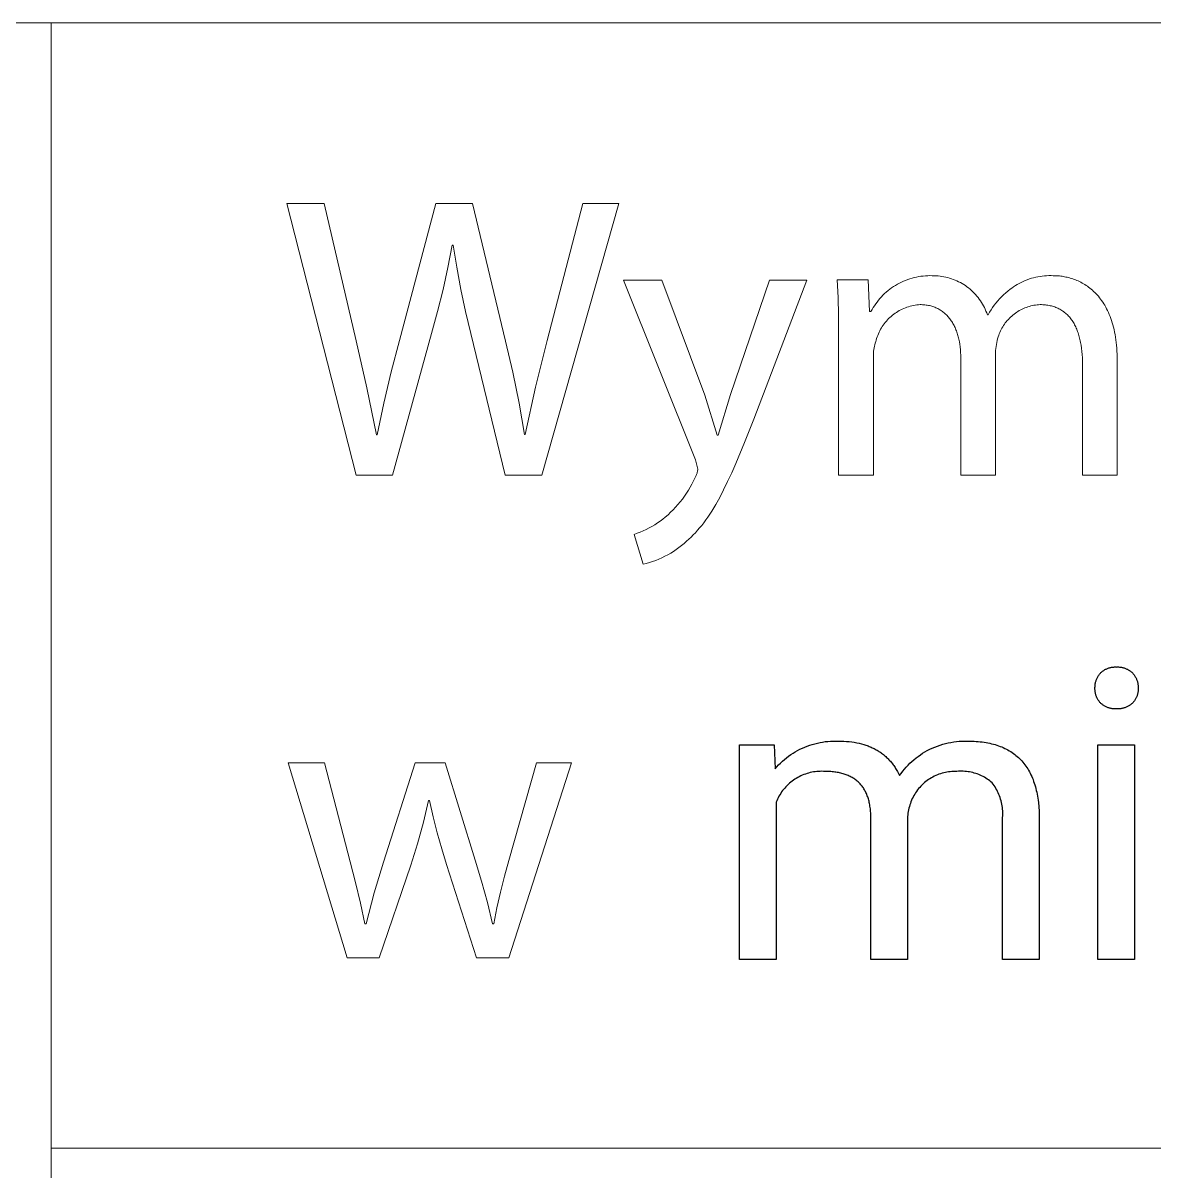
# Model space of a CAD drawing. Header units: millimetres. Extents: x 1434 to 4837, y 1889 to 4267.
# Drawn here: x 4534.5 to 4630.1, y 2172.9 to 2269.9 of the extents above; entities that cross this region are included whole.
import ezdxf

# ---------------------------------------------------------------- set-up
doc = ezdxf.new("R2010")
doc.units = ezdxf.units.MM
doc.header["$MEASUREMENT"] = 0
doc.layers.add('Domyślny', color=7, linetype='Continuous', true_color=0x000000)

msp = doc.modelspace()

# ---------------------------------------------------------------- linework, layer by layer
at = {"layer": 'Domyślny', "color": 18, "lineweight": 15, "true_color": 0x000000}
for p, q in [((4834.107, 2269.897), (3551.346, 2269.897)), ((4536.929, 1984.582), (4536.929, 2269.9)), ((4562.69, 2231.687), (4556.855, 2254.644)), ((4556.855, 2254.644), (4559.993, 2254.644)), ((4559.993, 2254.644), (4562.713, 2243.03)), ((4566.362, 2243.064), (4569.433, 2254.644)), ((4569.433, 2254.644), (4572.526, 2254.644)), ((4572.526, 2254.644), (4575.325, 2242.996)), ((4584.889, 2254.644), (4578.385, 2231.687)), ((4578.827, 2243.064), (4581.852, 2254.644)), ((4581.852, 2254.644), (4584.889, 2254.644)), ((4570.826, 2251.132), (4570.461, 2249.245)), ((4570.906, 2251.132), (4570.826, 2251.132)), ((4571.196, 2249.247), (4570.906, 2251.132)), ((4570.461, 2249.245), (4570.044, 2247.368)), ((4571.54, 2247.371), (4571.196, 2249.247)), ((4609.307, 2248.214), (4609.489, 2248.276)), ((4609.489, 2248.276), (4609.672, 2248.331)), ((4609.672, 2248.331), (4609.858, 2248.38)), ((4609.858, 2248.38), (4610.045, 2248.423)), ((4610.045, 2248.423), (4610.233, 2248.46)), ((4610.233, 2248.46), (4610.423, 2248.49)), ((4610.423, 2248.49), (4610.613, 2248.513)), ((4610.613, 2248.513), (4610.804, 2248.53)), ((4610.804, 2248.53), (4610.995, 2248.541)), ((4610.995, 2248.541), (4611.187, 2248.545)), ((4611.187, 2248.545), (4611.379, 2248.542)), ((4611.379, 2248.542), (4611.544, 2248.542)), ((4611.544, 2248.542), (4611.708, 2248.535)), ((4611.708, 2248.535), (4611.873, 2248.524)), ((4611.873, 2248.524), (4612.037, 2248.506)), ((4612.037, 2248.506), (4612.2, 2248.483)), ((4612.2, 2248.483), (4612.363, 2248.455)), ((4612.363, 2248.455), (4612.524, 2248.421)), ((4612.524, 2248.421), (4612.684, 2248.381)), ((4612.684, 2248.381), (4612.843, 2248.336)), ((4612.843, 2248.336), (4613, 2248.286)), ((4613, 2248.286), (4613.155, 2248.23)), ((4619.584, 2248.261), (4619.762, 2248.317)), ((4619.762, 2248.317), (4619.941, 2248.367)), ((4619.941, 2248.367), (4620.122, 2248.411)), ((4620.122, 2248.411), (4620.304, 2248.449)), ((4620.304, 2248.449), (4620.487, 2248.481)), ((4620.487, 2248.481), (4620.671, 2248.507)), ((4620.671, 2248.507), (4620.856, 2248.527)), ((4620.856, 2248.527), (4621.042, 2248.54)), ((4621.042, 2248.54), (4621.228, 2248.547)), ((4621.228, 2248.547), (4621.414, 2248.548)), ((4621.414, 2248.548), (4621.6, 2248.542)), ((4621.6, 2248.542), (4621.703, 2248.541)), ((4621.703, 2248.541), (4621.807, 2248.538)), ((4621.807, 2248.538), (4621.912, 2248.533)), ((4621.912, 2248.533), (4622.019, 2248.525)), ((4622.019, 2248.525), (4622.127, 2248.515)), ((4622.127, 2248.515), (4622.236, 2248.503)), ((4622.236, 2248.503), (4622.346, 2248.488)), ((4622.346, 2248.488), (4622.457, 2248.47)), ((4622.457, 2248.47), (4622.568, 2248.45)), ((4622.568, 2248.45), (4622.681, 2248.428)), ((4622.681, 2248.428), (4622.793, 2248.402)), ((4622.793, 2248.402), (4622.907, 2248.374)), ((4622.907, 2248.374), (4623.02, 2248.343)), ((4623.02, 2248.343), (4623.134, 2248.309)), ((4623.134, 2248.309), (4623.248, 2248.272)), ((4623.248, 2248.272), (4623.362, 2248.232)), ((4570.044, 2247.368), (4569.576, 2245.504)), ((4571.938, 2245.506), (4571.54, 2247.371)), ((4591.374, 2232.978), (4585.278, 2248.174)), ((4585.278, 2248.174), (4588.541, 2248.174)), ((4588.541, 2248.174), (4592.156, 2238.429)), ((4594.343, 2238.497), (4597.618, 2248.174)), ((4600.779, 2248.174), (4596.292, 2236.423)), ((4597.618, 2248.174), (4600.779, 2248.174)), ((4603.416, 2246.693), (4603.333, 2248.18)), ((4603.333, 2248.18), (4605.962, 2248.18)), ((4605.962, 2248.18), (4606.087, 2245.506)), ((4607.645, 2247.277), (4607.795, 2247.395)), ((4607.795, 2247.395), (4607.95, 2247.509)), ((4607.95, 2247.509), (4608.109, 2247.617)), ((4608.109, 2247.617), (4608.271, 2247.719)), ((4608.271, 2247.719), (4608.436, 2247.816)), ((4608.436, 2247.816), (4608.605, 2247.908)), ((4608.605, 2247.908), (4608.776, 2247.993)), ((4608.776, 2247.993), (4608.951, 2248.073)), ((4608.951, 2248.073), (4609.128, 2248.147)), ((4609.128, 2248.147), (4609.307, 2248.214)), ((4613.155, 2248.23), (4613.308, 2248.169)), ((4613.308, 2248.169), (4613.459, 2248.103)), ((4613.459, 2248.103), (4613.608, 2248.032)), ((4613.608, 2248.032), (4613.754, 2247.956)), ((4613.754, 2247.956), (4613.898, 2247.875)), ((4613.898, 2247.875), (4614.038, 2247.789)), ((4614.038, 2247.789), (4614.176, 2247.698)), ((4614.176, 2247.698), (4614.311, 2247.603)), ((4614.311, 2247.603), (4614.442, 2247.503)), ((4614.442, 2247.503), (4614.57, 2247.399)), ((4614.57, 2247.399), (4614.694, 2247.291)), ((4617.765, 2247.239), (4617.951, 2247.387)), ((4617.951, 2247.387), (4618.1, 2247.498)), ((4618.1, 2247.498), (4618.253, 2247.605)), ((4618.253, 2247.605), (4618.409, 2247.706)), ((4618.409, 2247.706), (4618.568, 2247.802)), ((4618.568, 2247.802), (4618.731, 2247.892)), ((4618.731, 2247.892), (4618.896, 2247.977)), ((4618.896, 2247.977), (4619.065, 2248.057)), ((4619.065, 2248.057), (4619.236, 2248.131)), ((4619.236, 2248.131), (4619.409, 2248.199)), ((4619.409, 2248.199), (4619.584, 2248.261)), ((4623.362, 2248.232), (4623.476, 2248.188)), ((4623.476, 2248.188), (4623.59, 2248.142)), ((4623.59, 2248.142), (4623.704, 2248.092)), ((4623.704, 2248.092), (4623.818, 2248.039)), ((4623.818, 2248.039), (4623.931, 2247.982)), ((4623.931, 2247.982), (4624.043, 2247.922)), ((4624.043, 2247.922), (4624.155, 2247.859)), ((4624.155, 2247.859), (4624.266, 2247.792)), ((4624.266, 2247.792), (4624.377, 2247.721)), ((4624.377, 2247.721), (4624.486, 2247.647)), ((4624.486, 2247.647), (4624.595, 2247.568)), ((4624.595, 2247.568), (4624.702, 2247.486)), ((4624.702, 2247.486), (4624.808, 2247.4)), ((4624.808, 2247.4), (4624.913, 2247.31)), ((4624.913, 2247.31), (4625.016, 2247.216)), ((4603.461, 2245.204), (4603.416, 2246.693)), ((4606.713, 2246.314), (4606.832, 2246.465)), ((4606.832, 2246.465), (4606.956, 2246.612)), ((4606.956, 2246.612), (4607.084, 2246.754)), ((4607.084, 2246.754), (4607.218, 2246.892)), ((4607.218, 2246.892), (4607.356, 2247.025)), ((4607.356, 2247.025), (4607.498, 2247.153)), ((4607.498, 2247.153), (4607.645, 2247.277)), ((4614.694, 2247.291), (4614.814, 2247.178)), ((4614.814, 2247.178), (4614.931, 2247.061)), ((4614.931, 2247.061), (4615.043, 2246.941)), ((4615.043, 2246.941), (4615.152, 2246.816)), ((4615.152, 2246.816), (4615.256, 2246.688)), ((4615.256, 2246.688), (4615.355, 2246.557)), ((4615.355, 2246.557), (4615.45, 2246.422)), ((4615.45, 2246.422), (4615.541, 2246.284)), ((4616.766, 2246.228), (4616.918, 2246.411)), ((4616.918, 2246.411), (4617.076, 2246.588)), ((4617.076, 2246.588), (4617.24, 2246.759)), ((4617.24, 2246.759), (4617.409, 2246.925)), ((4617.409, 2246.925), (4617.585, 2247.085)), ((4617.585, 2247.085), (4617.765, 2247.239)), ((4625.016, 2247.216), (4625.118, 2247.117)), ((4625.118, 2247.117), (4625.219, 2247.015)), ((4625.219, 2247.015), (4625.317, 2246.908)), ((4625.317, 2246.908), (4625.414, 2246.797)), ((4625.414, 2246.797), (4625.509, 2246.682)), ((4625.509, 2246.682), (4625.602, 2246.562)), ((4625.602, 2246.562), (4625.693, 2246.437)), ((4625.693, 2246.437), (4625.782, 2246.308)), ((4569.576, 2245.504), (4569.059, 2243.653)), ((4572.39, 2243.653), (4571.938, 2245.506)), ((4606.087, 2245.506), (4606.2, 2245.506)), ((4606.2, 2245.506), (4606.292, 2245.674)), ((4606.292, 2245.674), (4606.389, 2245.839)), ((4606.389, 2245.839), (4606.492, 2246.001)), ((4606.492, 2246.001), (4606.6, 2246.16)), ((4606.6, 2246.16), (4606.713, 2246.314)), ((4608.235, 2245.363), (4608.121, 2245.28)), ((4608.353, 2245.442), (4608.235, 2245.363)), ((4608.473, 2245.517), (4608.353, 2245.442)), ((4608.595, 2245.588), (4608.473, 2245.517)), ((4608.72, 2245.655), (4608.595, 2245.588)), ((4608.847, 2245.717), (4608.72, 2245.655)), ((4608.976, 2245.775), (4608.847, 2245.717)), ((4609.107, 2245.828), (4608.976, 2245.775)), ((4609.24, 2245.877), (4609.107, 2245.828)), ((4609.375, 2245.921), (4609.24, 2245.877)), ((4609.511, 2245.96), (4609.375, 2245.921)), ((4609.648, 2245.995), (4609.511, 2245.96)), ((4609.786, 2246.024), (4609.648, 2245.995)), ((4609.926, 2246.049), (4609.786, 2246.024)), ((4610.066, 2246.069), (4609.926, 2246.049)), ((4610.207, 2246.084), (4610.066, 2246.069)), ((4610.348, 2246.095), (4610.207, 2246.084)), ((4610.454, 2246.093), (4610.348, 2246.095)), ((4610.559, 2246.089), (4610.454, 2246.093)), ((4610.662, 2246.082), (4610.559, 2246.089)), ((4610.764, 2246.073), (4610.662, 2246.082)), ((4610.863, 2246.06), (4610.764, 2246.073)), ((4610.962, 2246.045), (4610.863, 2246.06)), ((4611.058, 2246.028), (4610.962, 2246.045)), ((4611.153, 2246.007), (4611.058, 2246.028)), ((4611.246, 2245.985), (4611.153, 2246.007)), ((4611.338, 2245.959), (4611.246, 2245.985)), ((4611.427, 2245.931), (4611.338, 2245.959)), ((4611.516, 2245.901), (4611.427, 2245.931)), ((4611.602, 2245.868), (4611.516, 2245.901)), ((4611.687, 2245.833), (4611.602, 2245.868)), ((4611.77, 2245.795), (4611.687, 2245.833)), ((4611.852, 2245.755), (4611.77, 2245.795)), ((4611.931, 2245.712), (4611.852, 2245.755)), ((4612.01, 2245.668), (4611.931, 2245.712)), ((4612.086, 2245.62), (4612.01, 2245.668)), ((4612.161, 2245.571), (4612.086, 2245.62)), ((4612.234, 2245.519), (4612.161, 2245.571)), ((4612.306, 2245.466), (4612.234, 2245.519)), ((4612.375, 2245.41), (4612.306, 2245.466)), ((4612.444, 2245.351), (4612.375, 2245.41)), ((4615.541, 2246.284), (4615.627, 2246.144)), ((4615.627, 2246.144), (4615.707, 2246)), ((4615.707, 2246), (4615.783, 2245.854)), ((4615.783, 2245.854), (4615.854, 2245.705)), ((4615.854, 2245.705), (4615.92, 2245.554)), ((4615.92, 2245.554), (4615.981, 2245.4)), ((4615.981, 2245.4), (4616.036, 2245.245)), ((4616.104, 2245.245), (4616.223, 2245.45)), ((4616.223, 2245.45), (4616.349, 2245.652)), ((4616.349, 2245.652), (4616.481, 2245.849)), ((4616.481, 2245.849), (4616.62, 2246.041)), ((4616.62, 2246.041), (4616.766, 2246.228)), ((4618.404, 2245.374), (4618.297, 2245.296)), ((4618.513, 2245.449), (4618.404, 2245.374)), ((4618.624, 2245.521), (4618.513, 2245.449)), ((4618.738, 2245.588), (4618.624, 2245.521)), ((4618.854, 2245.652), (4618.738, 2245.588)), ((4618.972, 2245.711), (4618.854, 2245.652)), ((4619.092, 2245.767), (4618.972, 2245.711)), ((4619.214, 2245.818), (4619.092, 2245.767)), ((4619.337, 2245.865), (4619.214, 2245.818)), ((4619.463, 2245.908), (4619.337, 2245.865)), ((4619.589, 2245.947), (4619.463, 2245.908)), ((4619.717, 2245.981), (4619.589, 2245.947)), ((4619.846, 2246.011), (4619.717, 2245.981)), ((4619.975, 2246.037), (4619.846, 2246.011)), ((4620.106, 2246.058), (4619.975, 2246.037)), ((4620.237, 2246.075), (4620.106, 2246.058)), ((4620.369, 2246.087), (4620.237, 2246.075)), ((4620.501, 2246.095), (4620.369, 2246.087)), ((4620.614, 2246.093), (4620.501, 2246.095)), ((4620.724, 2246.089), (4620.614, 2246.093)), ((4620.833, 2246.082), (4620.724, 2246.089)), ((4620.941, 2246.073), (4620.833, 2246.082)), ((4621.046, 2246.06), (4620.941, 2246.073)), ((4621.149, 2246.045), (4621.046, 2246.06)), ((4621.251, 2246.027), (4621.149, 2246.045)), ((4621.351, 2246.006), (4621.251, 2246.027)), ((4621.449, 2245.983), (4621.351, 2246.006)), ((4621.545, 2245.957), (4621.449, 2245.983)), ((4621.639, 2245.928), (4621.545, 2245.957)), ((4621.732, 2245.897), (4621.639, 2245.928)), ((4621.822, 2245.863), (4621.732, 2245.897)), ((4621.911, 2245.827), (4621.822, 2245.863)), ((4621.998, 2245.788), (4621.911, 2245.827)), ((4622.083, 2245.746), (4621.998, 2245.788)), ((4622.167, 2245.702), (4622.083, 2245.746)), ((4622.248, 2245.655), (4622.167, 2245.702)), ((4622.328, 2245.606), (4622.248, 2245.655)), ((4622.406, 2245.554), (4622.328, 2245.606)), ((4622.482, 2245.5), (4622.406, 2245.554)), ((4622.556, 2245.443), (4622.482, 2245.5)), ((4622.629, 2245.384), (4622.556, 2245.443)), ((4622.699, 2245.322), (4622.629, 2245.384)), ((4625.782, 2246.308), (4625.869, 2246.174)), ((4625.869, 2246.174), (4625.953, 2246.036)), ((4625.953, 2246.036), (4626.034, 2245.893)), ((4626.034, 2245.893), (4626.113, 2245.744)), ((4626.113, 2245.744), (4626.19, 2245.591)), ((4626.19, 2245.591), (4626.263, 2245.433)), ((4626.263, 2245.433), (4626.334, 2245.27)), ((4603.469, 2243.715), (4603.461, 2245.204)), ((4607.323, 2244.482), (4607.239, 2244.367)), ((4607.41, 2244.593), (4607.323, 2244.482)), ((4607.501, 2244.702), (4607.41, 2244.593)), ((4607.596, 2244.807), (4607.501, 2244.702)), ((4607.694, 2244.908), (4607.596, 2244.807)), ((4607.796, 2245.007), (4607.694, 2244.908)), ((4607.901, 2245.102), (4607.796, 2245.007)), ((4608.009, 2245.193), (4607.901, 2245.102)), ((4608.121, 2245.28), (4608.009, 2245.193)), ((4612.51, 2245.291), (4612.444, 2245.351)), ((4612.575, 2245.229), (4612.51, 2245.291)), ((4612.638, 2245.164), (4612.575, 2245.229)), ((4612.699, 2245.098), (4612.638, 2245.164)), ((4612.759, 2245.029), (4612.699, 2245.098)), ((4612.817, 2244.958), (4612.759, 2245.029)), ((4612.874, 2244.886), (4612.817, 2244.958)), ((4612.928, 2244.811), (4612.874, 2244.886)), ((4612.982, 2244.735), (4612.928, 2244.811)), ((4613.033, 2244.657), (4612.982, 2244.735)), ((4613.083, 2244.577), (4613.033, 2244.657)), ((4613.131, 2244.495), (4613.083, 2244.577)), ((4613.177, 2244.411), (4613.131, 2244.495)), ((4613.222, 2244.326), (4613.177, 2244.411)), ((4616.036, 2245.245), (4616.104, 2245.245)), ((4617.478, 2244.439), (4617.404, 2244.329)), ((4617.555, 2244.546), (4617.478, 2244.439)), ((4617.636, 2244.651), (4617.555, 2244.546)), ((4617.721, 2244.752), (4617.636, 2244.651)), ((4617.809, 2244.851), (4617.721, 2244.752)), ((4617.901, 2244.946), (4617.809, 2244.851)), ((4617.995, 2245.039), (4617.901, 2244.946)), ((4618.093, 2245.128), (4617.995, 2245.039)), ((4618.194, 2245.213), (4618.093, 2245.128)), ((4618.297, 2245.296), (4618.194, 2245.213)), ((4622.768, 2245.258), (4622.699, 2245.322)), ((4622.835, 2245.191), (4622.768, 2245.258)), ((4622.901, 2245.122), (4622.835, 2245.191)), ((4622.964, 2245.051), (4622.901, 2245.122)), ((4623.026, 2244.977), (4622.964, 2245.051)), ((4623.086, 2244.901), (4623.026, 2244.977)), ((4623.144, 2244.823), (4623.086, 2244.901)), ((4623.201, 2244.742), (4623.144, 2244.823)), ((4623.255, 2244.659), (4623.201, 2244.742)), ((4623.308, 2244.574), (4623.255, 2244.659)), ((4623.359, 2244.486), (4623.308, 2244.574)), ((4623.408, 2244.396), (4623.359, 2244.486)), ((4623.456, 2244.304), (4623.408, 2244.396)), ((4626.334, 2245.27), (4626.402, 2245.102)), ((4626.402, 2245.102), (4626.467, 2244.928)), ((4626.467, 2244.928), (4626.528, 2244.75)), ((4626.528, 2244.75), (4626.586, 2244.566)), ((4626.586, 2244.566), (4626.641, 2244.376)), ((4569.059, 2243.653), (4565.784, 2231.687)), ((4575.28, 2231.687), (4572.39, 2243.653)), ((4603.469, 2231.681), (4603.469, 2243.715)), ((4606.774, 2243.495), (4606.726, 2243.362)), ((4606.828, 2243.626), (4606.774, 2243.495)), ((4606.885, 2243.756), (4606.828, 2243.626)), ((4606.948, 2243.883), (4606.885, 2243.756)), ((4607.014, 2244.008), (4606.948, 2243.883)), ((4607.085, 2244.13), (4607.014, 2244.008)), ((4607.16, 2244.25), (4607.085, 2244.13)), ((4607.239, 2244.367), (4607.16, 2244.25)), ((4613.265, 2244.238), (4613.222, 2244.326)), ((4613.306, 2244.149), (4613.265, 2244.238)), ((4613.346, 2244.059), (4613.306, 2244.149)), ((4613.384, 2243.966), (4613.346, 2244.059)), ((4613.42, 2243.873), (4613.384, 2243.966)), ((4613.455, 2243.777), (4613.42, 2243.873)), ((4613.487, 2243.68), (4613.455, 2243.777)), ((4613.519, 2243.581), (4613.487, 2243.68)), ((4613.548, 2243.481), (4613.519, 2243.581)), ((4613.576, 2243.379), (4613.548, 2243.481)), ((4616.996, 2243.501), (4616.954, 2243.375)), ((4617.042, 2243.625), (4616.996, 2243.501)), ((4617.092, 2243.747), (4617.042, 2243.625)), ((4617.146, 2243.868), (4617.092, 2243.747)), ((4617.205, 2243.986), (4617.146, 2243.868)), ((4617.267, 2244.103), (4617.205, 2243.986)), ((4617.333, 2244.217), (4617.267, 2244.103)), ((4617.404, 2244.329), (4617.333, 2244.217)), ((4623.502, 2244.209), (4623.456, 2244.304)), ((4623.546, 2244.113), (4623.502, 2244.209)), ((4623.588, 2244.014), (4623.546, 2244.113)), ((4623.629, 2243.913), (4623.588, 2244.014)), ((4623.667, 2243.81), (4623.629, 2243.913)), ((4623.704, 2243.704), (4623.667, 2243.81)), ((4623.74, 2243.597), (4623.704, 2243.704)), ((4623.773, 2243.487), (4623.74, 2243.597)), ((4623.805, 2243.375), (4623.773, 2243.487)), ((4626.641, 2244.376), (4626.693, 2244.181)), ((4626.693, 2244.181), (4626.741, 2243.981)), ((4626.741, 2243.981), (4626.785, 2243.775)), ((4626.785, 2243.775), (4626.825, 2243.563)), ((4626.825, 2243.563), (4626.862, 2243.346)), ((4562.713, 2243.03), (4563.615, 2239.075)), ((4565.656, 2240.427), (4566.362, 2243.064)), ((4575.325, 2242.996), (4575.939, 2240.391)), ((4577.857, 2239.11), (4578.827, 2243.064)), ((4606.495, 2242.571), (4606.469, 2242.439)), ((4606.525, 2242.703), (4606.495, 2242.571)), ((4606.56, 2242.834), (4606.525, 2242.703)), ((4606.599, 2242.964), (4606.56, 2242.834)), ((4606.642, 2243.092), (4606.599, 2242.964)), ((4606.682, 2243.228), (4606.642, 2243.092)), ((4606.726, 2243.362), (4606.682, 2243.228)), ((4613.602, 2243.276), (4613.576, 2243.379)), ((4613.627, 2243.172), (4613.602, 2243.276)), ((4613.65, 2243.066), (4613.627, 2243.172)), ((4613.671, 2242.959), (4613.65, 2243.066)), ((4613.708, 2242.74), (4613.671, 2242.959)), ((4613.738, 2242.516), (4613.708, 2242.74)), ((4613.762, 2242.287), (4613.738, 2242.516)), ((4616.769, 2242.552), (4616.748, 2242.385)), ((4616.796, 2242.719), (4616.769, 2242.552)), ((4616.828, 2242.885), (4616.796, 2242.719)), ((4616.865, 2243.05), (4616.828, 2242.885)), ((4616.907, 2243.213), (4616.865, 2243.05)), ((4616.954, 2243.375), (4616.907, 2243.213)), ((4623.835, 2243.261), (4623.805, 2243.375)), ((4623.863, 2243.145), (4623.835, 2243.261)), ((4623.89, 2243.027), (4623.863, 2243.145)), ((4623.914, 2242.907), (4623.89, 2243.027)), ((4623.959, 2242.661), (4623.914, 2242.907)), ((4623.996, 2242.406), (4623.959, 2242.661)), ((4626.862, 2243.346), (4626.895, 2243.122)), ((4626.895, 2243.122), (4626.924, 2242.893)), ((4626.924, 2242.893), (4626.948, 2242.658)), ((4626.948, 2242.658), (4626.968, 2242.417)), ((4606.408, 2241.901), (4606.404, 2241.766)), ((4606.404, 2241.766), (4606.404, 2241.63)), ((4606.404, 2241.63), (4606.404, 2231.681)), ((4606.416, 2242.036), (4606.408, 2241.901)), ((4606.429, 2242.171), (4606.416, 2242.036)), ((4606.447, 2242.305), (4606.429, 2242.171)), ((4606.469, 2242.439), (4606.447, 2242.305)), ((4613.779, 2242.054), (4613.762, 2242.287)), ((4613.789, 2241.816), (4613.779, 2242.054)), ((4613.792, 2241.573), (4613.789, 2241.816)), ((4613.792, 2231.681), (4613.792, 2241.573)), ((4616.721, 2242.048), (4616.716, 2241.879)), ((4616.716, 2241.879), (4616.716, 2231.681)), ((4616.732, 2242.217), (4616.721, 2242.048)), ((4616.748, 2242.385), (4616.732, 2242.217)), ((4624.027, 2242.144), (4623.996, 2242.406)), ((4624.051, 2241.874), (4624.027, 2242.144)), ((4624.068, 2241.596), (4624.051, 2241.874)), ((4624.078, 2241.311), (4624.068, 2241.596)), ((4626.968, 2242.417), (4626.984, 2242.17)), ((4626.984, 2242.17), (4626.996, 2241.917)), ((4626.996, 2241.917), (4627.003, 2241.658)), ((4627.003, 2241.658), (4627.005, 2241.392)), ((4624.082, 2241.018), (4624.078, 2241.311)), ((4624.082, 2231.681), (4624.082, 2241.018)), ((4627.005, 2241.392), (4627.005, 2231.681)), ((4565.029, 2237.771), (4565.656, 2240.427)), ((4575.939, 2240.391), (4576.471, 2237.769)), ((4563.615, 2239.075), (4564.413, 2235.097)), ((4576.991, 2235.131), (4577.857, 2239.11)), ((4564.481, 2235.097), (4565.029, 2237.771)), ((4576.471, 2237.769), (4576.923, 2235.131)), ((4592.156, 2238.429), (4593.21, 2235.063)), ((4593.278, 2235.063), (4594.343, 2238.497)), ((4596.292, 2236.423), (4595.514, 2234.429)), ((4564.413, 2235.097), (4564.481, 2235.097)), ((4576.923, 2235.131), (4576.991, 2235.131)), ((4593.21, 2235.063), (4593.278, 2235.063)), ((4595.514, 2234.429), (4594.785, 2232.673)), ((4591.578, 2232.197), (4591.374, 2232.978)), ((4591.458, 2231.724), (4591.482, 2231.79)), ((4591.482, 2231.79), (4591.504, 2231.856)), ((4591.504, 2231.856), (4591.524, 2231.923)), ((4591.524, 2231.923), (4591.541, 2231.991)), ((4591.541, 2231.991), (4591.556, 2232.059)), ((4591.556, 2232.059), (4591.568, 2232.127)), ((4591.568, 2232.127), (4591.578, 2232.197)), ((4594.435, 2231.879), (4594.091, 2231.138)), ((4594.785, 2232.673), (4594.435, 2231.879)), ((4565.784, 2231.687), (4562.69, 2231.687)), ((4578.385, 2231.687), (4575.28, 2231.687)), ((4590.933, 2230.667), (4591.077, 2230.93)), ((4591.077, 2230.93), (4591.213, 2231.199)), ((4591.213, 2231.199), (4591.34, 2231.471)), ((4591.34, 2231.471), (4591.373, 2231.533)), ((4591.373, 2231.533), (4591.404, 2231.596)), ((4591.404, 2231.596), (4591.432, 2231.659)), ((4591.432, 2231.659), (4591.458, 2231.724)), ((4594.091, 2231.138), (4593.752, 2230.447)), ((4606.404, 2231.681), (4603.469, 2231.681)), ((4616.716, 2231.681), (4613.792, 2231.681)), ((4627.005, 2231.681), (4624.082, 2231.681)), ((4590.272, 2229.662), (4590.45, 2229.905)), ((4590.45, 2229.905), (4590.619, 2230.154)), ((4590.619, 2230.154), (4590.78, 2230.408)), ((4590.78, 2230.408), (4590.933, 2230.667)), ((4593.752, 2230.447), (4593.417, 2229.804)), ((4589.487, 2228.752), (4589.694, 2228.97)), ((4589.694, 2228.97), (4589.894, 2229.194)), ((4589.894, 2229.194), (4590.087, 2229.425)), ((4590.087, 2229.425), (4590.272, 2229.662)), ((4592.915, 2228.924), (4592.747, 2228.652)), ((4593.082, 2229.207), (4592.915, 2228.924)), ((4593.417, 2229.804), (4593.082, 2229.207)), ((4588.391, 2227.801), (4588.611, 2227.967)), ((4588.611, 2227.967), (4588.824, 2228.14)), ((4588.824, 2228.14), (4589.052, 2228.337)), ((4589.052, 2228.337), (4589.273, 2228.541)), ((4589.273, 2228.541), (4589.487, 2228.752)), ((4592.24, 2227.897), (4592.069, 2227.664)), ((4592.41, 2228.139), (4592.24, 2227.897)), ((4592.579, 2228.391), (4592.41, 2228.139)), ((4592.747, 2228.652), (4592.579, 2228.391)), ((4586.712, 2226.868), (4586.965, 2226.976)), ((4586.965, 2226.976), (4587.214, 2227.092)), ((4587.214, 2227.092), (4587.459, 2227.218)), ((4587.459, 2227.218), (4587.699, 2227.351)), ((4587.699, 2227.351), (4587.935, 2227.493)), ((4587.935, 2227.493), (4588.166, 2227.643)), ((4588.166, 2227.643), (4588.391, 2227.801)), ((4591.546, 2227.018), (4591.367, 2226.819)), ((4591.722, 2227.225), (4591.546, 2227.018)), ((4591.896, 2227.44), (4591.722, 2227.225)), ((4592.069, 2227.664), (4591.896, 2227.44)), ((4586.195, 2226.678), (4586.455, 2226.768)), ((4586.943, 2224.151), (4586.195, 2226.678)), ((4586.455, 2226.768), (4586.712, 2226.868)), ((4590.626, 2226.1), (4590.417, 2225.913)), ((4590.816, 2226.269), (4590.626, 2226.1)), ((4591.002, 2226.445), (4590.816, 2226.269)), ((4591.186, 2226.629), (4591.002, 2226.445)), ((4591.367, 2226.819), (4591.186, 2226.629)), ((4589.279, 2225.092), (4589.035, 2224.952)), ((4589.518, 2225.241), (4589.279, 2225.092)), ((4589.751, 2225.397), (4589.518, 2225.241)), ((4589.979, 2225.561), (4589.751, 2225.397)), ((4590.201, 2225.733), (4589.979, 2225.561)), ((4590.417, 2225.913), (4590.201, 2225.733)), ((4587.216, 2224.219), (4586.943, 2224.151)), ((4587.486, 2224.297), (4587.216, 2224.219)), ((4587.753, 2224.383), (4587.486, 2224.297)), ((4588.017, 2224.479), (4587.753, 2224.383)), ((4588.278, 2224.584), (4588.017, 2224.479)), ((4588.534, 2224.698), (4588.278, 2224.584)), ((4588.787, 2224.821), (4588.534, 2224.698)), ((4589.035, 2224.952), (4588.787, 2224.821)), ((4561.939, 2190.887), (4556.964, 2207.375)), ((4556.964, 2207.375), (4560.035, 2207.375)), ((4560.035, 2207.375), (4562.2, 2199.001)), ((4564.999, 2198.967), (4567.695, 2207.375)), ((4567.695, 2207.375), (4570.211, 2207.375)), ((4570.211, 2207.375), (4572.761, 2199.137)), ((4575.594, 2199.103), (4577.939, 2207.375)), ((4580.908, 2207.375), (4575.594, 2190.887)), ((4577.939, 2207.375), (4580.908, 2207.375)), ((4568.817, 2204.179), (4568.382, 2202.342)), ((4568.885, 2204.179), (4568.817, 2204.179)), ((4569.196, 2202.811), (4568.885, 2204.179)), ((4569.543, 2201.451), (4569.196, 2202.811)), ((4568.382, 2202.342), (4567.883, 2200.52)), ((4569.927, 2200.102), (4569.543, 2201.451)), ((4567.883, 2200.52), (4567.322, 2198.717)), ((4570.347, 2198.763), (4569.927, 2200.102)), ((4562.2, 2199.001), (4562.659, 2197.262)), ((4564.222, 2196.373), (4564.999, 2198.967)), ((4572.761, 2199.137), (4573.303, 2197.357)), ((4575.224, 2197.779), (4575.594, 2199.103)), ((4567.322, 2198.717), (4564.659, 2190.887)), ((4572.874, 2190.887), (4570.347, 2198.763)), ((4562.659, 2197.262), (4563.074, 2195.513)), ((4573.303, 2197.357), (4573.794, 2195.562)), ((4574.891, 2196.446), (4575.224, 2197.779)), ((4563.537, 2193.754), (4564.222, 2196.373)), ((4574.595, 2195.104), (4574.891, 2196.446)), ((4563.074, 2195.513), (4563.446, 2193.754)), ((4573.794, 2195.562), (4574.234, 2193.754)), ((4574.336, 2193.754), (4574.595, 2195.104)), ((4563.446, 2193.754), (4563.537, 2193.754)), ((4574.234, 2193.754), (4574.336, 2193.754)), ((4564.659, 2190.887), (4561.939, 2190.887)), ((4575.594, 2190.887), (4572.874, 2190.887)), ((4536.929, 2174.807), (4834.112, 2174.807))]:
    msp.add_line(p, q, dxfattribs=at)
at = {"layer": 'Domyślny'}
for p, q in [((4626.021, 2215.271), (4626.075, 2215.298)), ((4626.075, 2215.298), (4626.129, 2215.323)), ((4626.129, 2215.323), (4626.185, 2215.346)), ((4626.185, 2215.346), (4626.241, 2215.368)), ((4626.241, 2215.368), (4626.298, 2215.387)), ((4626.298, 2215.387), (4626.355, 2215.404)), ((4626.355, 2215.404), (4626.413, 2215.42)), ((4626.413, 2215.42), (4626.472, 2215.433)), ((4626.472, 2215.433), (4626.531, 2215.444)), ((4626.531, 2215.444), (4626.59, 2215.454)), ((4626.59, 2215.454), (4626.65, 2215.461)), ((4626.65, 2215.461), (4626.71, 2215.466)), ((4626.71, 2215.466), (4626.77, 2215.469)), ((4626.77, 2215.469), (4626.83, 2215.47)), ((4626.83, 2215.47), (4626.89, 2215.468)), ((4626.89, 2215.468), (4626.95, 2215.465)), ((4626.95, 2215.465), (4627.01, 2215.468)), ((4627.01, 2215.468), (4627.071, 2215.469)), ((4627.071, 2215.469), (4627.131, 2215.468)), ((4627.131, 2215.468), (4627.191, 2215.465)), ((4627.191, 2215.465), (4627.251, 2215.46)), ((4627.251, 2215.46), (4627.311, 2215.453)), ((4627.311, 2215.453), (4627.371, 2215.444)), ((4627.371, 2215.444), (4627.43, 2215.433)), ((4627.43, 2215.433), (4627.489, 2215.419)), ((4627.489, 2215.419), (4627.547, 2215.404)), ((4627.547, 2215.404), (4627.605, 2215.386)), ((4627.605, 2215.386), (4627.662, 2215.367)), ((4627.662, 2215.367), (4627.719, 2215.346)), ((4627.719, 2215.346), (4627.774, 2215.323)), ((4627.774, 2215.323), (4627.829, 2215.297)), ((4627.829, 2215.297), (4627.883, 2215.27)), ((4625.22, 2214.3), (4625.24, 2214.359)), ((4625.24, 2214.359), (4625.262, 2214.418)), ((4625.262, 2214.418), (4625.287, 2214.475)), ((4625.287, 2214.475), (4625.313, 2214.532)), ((4625.313, 2214.532), (4625.341, 2214.588)), ((4625.341, 2214.588), (4625.371, 2214.643)), ((4625.371, 2214.643), (4625.403, 2214.697)), ((4625.403, 2214.697), (4625.437, 2214.75)), ((4625.437, 2214.75), (4625.473, 2214.801)), ((4625.473, 2214.801), (4625.51, 2214.852)), ((4625.51, 2214.852), (4625.549, 2214.901)), ((4625.549, 2214.901), (4625.59, 2214.949)), ((4625.59, 2214.949), (4625.632, 2214.991)), ((4625.632, 2214.991), (4625.676, 2215.032)), ((4625.676, 2215.032), (4625.722, 2215.071)), ((4625.722, 2215.071), (4625.769, 2215.109)), ((4625.769, 2215.109), (4625.817, 2215.144)), ((4625.817, 2215.144), (4625.866, 2215.179)), ((4625.866, 2215.179), (4625.917, 2215.211)), ((4625.917, 2215.211), (4625.968, 2215.242)), ((4625.968, 2215.242), (4626.021, 2215.271)), ((4627.883, 2215.27), (4627.936, 2215.241)), ((4627.936, 2215.241), (4627.988, 2215.211)), ((4627.988, 2215.211), (4628.039, 2215.178)), ((4628.039, 2215.178), (4628.088, 2215.144)), ((4628.088, 2215.144), (4628.137, 2215.108)), ((4628.137, 2215.108), (4628.184, 2215.071)), ((4628.184, 2215.071), (4628.23, 2215.032)), ((4628.23, 2215.032), (4628.275, 2214.991)), ((4628.275, 2214.991), (4628.318, 2214.949)), ((4628.318, 2214.949), (4628.359, 2214.901)), ((4628.359, 2214.901), (4628.398, 2214.852)), ((4628.398, 2214.852), (4628.436, 2214.802)), ((4628.436, 2214.802), (4628.472, 2214.751)), ((4628.472, 2214.751), (4628.507, 2214.698)), ((4628.507, 2214.698), (4628.539, 2214.644)), ((4628.539, 2214.644), (4628.57, 2214.589)), ((4628.57, 2214.589), (4628.598, 2214.533)), ((4628.598, 2214.533), (4628.625, 2214.477)), ((4628.625, 2214.477), (4628.65, 2214.419)), ((4628.65, 2214.419), (4628.673, 2214.36)), ((4628.673, 2214.36), (4628.693, 2214.301)), ((4625.13, 2213.745), (4625.132, 2213.808)), ((4625.131, 2213.682), (4625.13, 2213.745)), ((4625.13, 2213.623), (4625.131, 2213.682)), ((4625.131, 2213.564), (4625.13, 2213.623)), ((4625.134, 2213.505), (4625.131, 2213.564)), ((4625.132, 2213.808), (4625.135, 2213.87)), ((4625.139, 2213.446), (4625.134, 2213.505)), ((4625.135, 2213.87), (4625.141, 2213.933)), ((4625.146, 2213.387), (4625.139, 2213.446)), ((4625.141, 2213.933), (4625.149, 2213.995)), ((4625.155, 2213.328), (4625.146, 2213.387)), ((4625.149, 2213.995), (4625.159, 2214.057)), ((4625.159, 2214.057), (4625.171, 2214.118)), ((4625.171, 2214.118), (4625.185, 2214.179)), ((4625.185, 2214.179), (4625.201, 2214.24)), ((4625.201, 2214.24), (4625.22, 2214.3)), ((4628.693, 2214.301), (4628.712, 2214.241)), ((4628.712, 2214.241), (4628.728, 2214.18)), ((4628.728, 2214.18), (4628.743, 2214.119)), ((4628.743, 2214.119), (4628.755, 2214.058)), ((4628.755, 2214.058), (4628.765, 2213.996)), ((4628.768, 2213.386), (4628.759, 2213.327)), ((4628.765, 2213.996), (4628.773, 2213.933)), ((4628.776, 2213.445), (4628.768, 2213.386)), ((4628.773, 2213.933), (4628.779, 2213.871)), ((4628.781, 2213.504), (4628.776, 2213.445)), ((4628.779, 2213.871), (4628.783, 2213.808)), ((4628.784, 2213.563), (4628.781, 2213.504)), ((4628.783, 2213.808), (4628.785, 2213.745)), ((4628.785, 2213.745), (4628.784, 2213.682)), ((4628.784, 2213.682), (4628.785, 2213.623)), ((4628.785, 2213.623), (4628.784, 2213.563)), ((4625.166, 2213.27), (4625.155, 2213.328)), ((4625.179, 2213.212), (4625.166, 2213.27)), ((4625.194, 2213.154), (4625.179, 2213.212)), ((4625.21, 2213.098), (4625.194, 2213.154)), ((4625.229, 2213.041), (4625.21, 2213.098)), ((4625.249, 2212.986), (4625.229, 2213.041)), ((4625.272, 2212.931), (4625.249, 2212.986)), ((4625.296, 2212.877), (4625.272, 2212.931)), ((4625.322, 2212.823), (4625.296, 2212.877)), ((4625.349, 2212.771), (4625.322, 2212.823)), ((4625.379, 2212.719), (4625.349, 2212.771)), ((4625.41, 2212.669), (4625.379, 2212.719)), ((4625.443, 2212.619), (4625.41, 2212.669)), ((4625.477, 2212.571), (4625.443, 2212.619)), ((4625.513, 2212.524), (4625.477, 2212.571)), ((4625.551, 2212.478), (4625.513, 2212.524)), ((4625.59, 2212.434), (4625.551, 2212.478)), ((4625.633, 2212.393), (4625.59, 2212.434)), ((4625.678, 2212.353), (4625.633, 2212.393)), ((4628.274, 2212.393), (4628.229, 2212.353)), ((4628.318, 2212.434), (4628.274, 2212.393)), ((4628.357, 2212.478), (4628.318, 2212.434)), ((4628.395, 2212.524), (4628.357, 2212.478)), ((4628.432, 2212.57), (4628.395, 2212.524)), ((4628.467, 2212.619), (4628.432, 2212.57)), ((4628.5, 2212.668), (4628.467, 2212.619)), ((4628.532, 2212.718), (4628.5, 2212.668)), ((4628.562, 2212.77), (4628.532, 2212.718)), ((4628.59, 2212.822), (4628.562, 2212.77)), ((4628.616, 2212.875), (4628.59, 2212.822)), ((4628.641, 2212.929), (4628.616, 2212.875)), ((4628.663, 2212.984), (4628.641, 2212.929)), ((4628.684, 2213.04), (4628.663, 2212.984)), ((4628.703, 2213.096), (4628.684, 2213.04)), ((4628.72, 2213.153), (4628.703, 2213.096)), ((4628.735, 2213.211), (4628.72, 2213.153)), ((4628.748, 2213.269), (4628.735, 2213.211)), ((4628.759, 2213.327), (4628.748, 2213.269)), ((4625.724, 2212.315), (4625.678, 2212.353)), ((4625.771, 2212.278), (4625.724, 2212.315)), ((4625.819, 2212.243), (4625.771, 2212.278)), ((4625.869, 2212.21), (4625.819, 2212.243)), ((4625.92, 2212.179), (4625.869, 2212.21)), ((4625.972, 2212.149), (4625.92, 2212.179)), ((4626.024, 2212.121), (4625.972, 2212.149)), ((4626.078, 2212.095), (4626.024, 2212.121)), ((4626.133, 2212.07), (4626.078, 2212.095)), ((4626.188, 2212.048), (4626.133, 2212.07)), ((4626.244, 2212.027), (4626.188, 2212.048)), ((4626.301, 2212.009), (4626.244, 2212.027)), ((4626.358, 2211.992), (4626.301, 2212.009)), ((4626.416, 2211.977), (4626.358, 2211.992)), ((4626.474, 2211.965), (4626.416, 2211.977)), ((4626.533, 2211.954), (4626.474, 2211.965)), ((4626.592, 2211.945), (4626.533, 2211.954)), ((4626.652, 2211.938), (4626.592, 2211.945)), ((4626.711, 2211.933), (4626.652, 2211.938)), ((4626.771, 2211.931), (4626.711, 2211.933)), ((4626.831, 2211.93), (4626.771, 2211.931)), ((4626.89, 2211.931), (4626.831, 2211.93)), ((4626.95, 2211.935), (4626.89, 2211.931)), ((4627.01, 2211.931), (4626.95, 2211.935)), ((4627.07, 2211.93), (4627.01, 2211.931)), ((4627.13, 2211.931), (4627.07, 2211.93)), ((4627.19, 2211.934), (4627.13, 2211.931)), ((4627.25, 2211.939), (4627.19, 2211.934)), ((4627.309, 2211.945), (4627.25, 2211.939)), ((4627.368, 2211.954), (4627.309, 2211.945)), ((4627.427, 2211.965), (4627.368, 2211.954)), ((4627.486, 2211.978), (4627.427, 2211.965)), ((4627.544, 2211.993), (4627.486, 2211.978)), ((4627.602, 2212.009), (4627.544, 2211.993)), ((4627.659, 2212.028), (4627.602, 2212.009)), ((4627.715, 2212.049), (4627.659, 2212.028)), ((4627.771, 2212.071), (4627.715, 2212.049)), ((4627.826, 2212.095), (4627.771, 2212.071)), ((4627.88, 2212.122), (4627.826, 2212.095)), ((4627.933, 2212.149), (4627.88, 2212.122)), ((4627.985, 2212.179), (4627.933, 2212.149)), ((4628.036, 2212.211), (4627.985, 2212.179)), ((4628.086, 2212.244), (4628.036, 2212.211)), ((4628.135, 2212.279), (4628.086, 2212.244)), ((4628.182, 2212.315), (4628.135, 2212.279)), ((4628.229, 2212.353), (4628.182, 2212.315)), ((4595.094, 2190.752), (4595.094, 2208.886)), ((4595.094, 2208.886), (4598.016, 2208.886)), ((4598.016, 2208.886), (4598.098, 2206.862)), ((4600.003, 2208.408), (4600.202, 2208.512)), ((4600.202, 2208.512), (4600.404, 2208.608)), ((4600.404, 2208.608), (4600.61, 2208.698)), ((4600.61, 2208.698), (4600.818, 2208.781)), ((4600.818, 2208.781), (4601.029, 2208.857)), ((4601.029, 2208.857), (4601.242, 2208.926)), ((4601.242, 2208.926), (4601.458, 2208.987)), ((4601.458, 2208.987), (4601.676, 2209.041)), ((4601.676, 2209.041), (4601.895, 2209.088)), ((4601.895, 2209.088), (4602.116, 2209.128)), ((4602.116, 2209.128), (4602.338, 2209.16)), ((4602.338, 2209.16), (4602.561, 2209.184)), ((4602.561, 2209.184), (4602.784, 2209.201)), ((4602.784, 2209.201), (4603.008, 2209.21)), ((4603.008, 2209.21), (4603.233, 2209.212)), ((4603.233, 2209.212), (4603.457, 2209.207)), ((4603.457, 2209.207), (4603.691, 2209.204)), ((4603.691, 2209.204), (4603.921, 2209.195)), ((4603.921, 2209.195), (4604.146, 2209.181)), ((4604.146, 2209.181), (4604.366, 2209.161)), ((4604.366, 2209.161), (4604.582, 2209.135)), ((4604.582, 2209.135), (4604.792, 2209.104)), ((4604.792, 2209.104), (4604.998, 2209.067)), ((4604.998, 2209.067), (4605.2, 2209.025)), ((4605.2, 2209.025), (4605.396, 2208.976)), ((4605.396, 2208.976), (4605.588, 2208.922)), ((4605.588, 2208.922), (4605.776, 2208.862)), ((4605.776, 2208.862), (4605.867, 2208.83)), ((4605.867, 2208.83), (4605.958, 2208.797)), ((4605.958, 2208.797), (4606.047, 2208.762)), ((4606.047, 2208.762), (4606.136, 2208.726)), ((4606.136, 2208.726), (4606.223, 2208.688)), ((4606.223, 2208.688), (4606.309, 2208.649)), ((4606.309, 2208.649), (4606.393, 2208.608)), ((4606.393, 2208.608), (4606.477, 2208.566)), ((4606.477, 2208.566), (4606.559, 2208.523)), ((4606.559, 2208.523), (4606.641, 2208.478)), ((4610.959, 2208.403), (4611.17, 2208.51)), ((4611.17, 2208.51), (4611.384, 2208.61)), ((4611.384, 2208.61), (4611.601, 2208.703)), ((4611.601, 2208.703), (4611.822, 2208.788)), ((4611.822, 2208.788), (4612.045, 2208.865)), ((4612.045, 2208.865), (4612.271, 2208.935)), ((4612.271, 2208.935), (4612.499, 2208.997)), ((4612.499, 2208.997), (4612.729, 2209.051)), ((4612.729, 2209.051), (4612.96, 2209.097)), ((4612.96, 2209.097), (4613.194, 2209.136)), ((4613.194, 2209.136), (4613.428, 2209.166)), ((4613.428, 2209.166), (4613.663, 2209.188)), ((4613.663, 2209.188), (4613.899, 2209.202)), ((4613.899, 2209.202), (4614.135, 2209.209)), ((4614.135, 2209.209), (4614.372, 2209.207)), ((4614.372, 2209.207), (4614.737, 2209.2)), ((4614.737, 2209.2), (4614.916, 2209.193)), ((4614.916, 2209.193), (4615.092, 2209.182)), ((4615.092, 2209.182), (4615.264, 2209.168)), ((4615.264, 2209.168), (4615.434, 2209.151)), ((4615.434, 2209.151), (4615.602, 2209.131)), ((4615.602, 2209.131), (4615.766, 2209.108)), ((4615.766, 2209.108), (4615.927, 2209.082)), ((4615.927, 2209.082), (4616.086, 2209.052)), ((4616.086, 2209.052), (4616.242, 2209.02)), ((4616.242, 2209.02), (4616.395, 2208.985)), ((4616.395, 2208.985), (4616.545, 2208.946)), ((4616.545, 2208.946), (4616.692, 2208.905)), ((4616.692, 2208.905), (4616.836, 2208.86)), ((4616.836, 2208.86), (4616.978, 2208.812)), ((4616.978, 2208.812), (4617.116, 2208.761)), ((4617.116, 2208.761), (4617.252, 2208.707)), ((4617.252, 2208.707), (4617.385, 2208.65)), ((4617.385, 2208.65), (4617.515, 2208.59)), ((4617.515, 2208.59), (4617.642, 2208.527)), ((4617.642, 2208.527), (4617.767, 2208.461)), ((4625.382, 2190.752), (4625.382, 2208.886)), ((4625.382, 2208.886), (4628.471, 2208.886)), ((4628.471, 2208.886), (4628.471, 2190.752)), ((4598.723, 2207.505), (4598.892, 2207.652)), ((4598.892, 2207.652), (4599.066, 2207.793)), ((4599.066, 2207.793), (4599.245, 2207.929)), ((4599.245, 2207.929), (4599.428, 2208.058)), ((4599.428, 2208.058), (4599.616, 2208.181)), ((4599.616, 2208.181), (4599.807, 2208.298)), ((4599.807, 2208.298), (4600.003, 2208.408)), ((4606.641, 2208.478), (4606.721, 2208.432)), ((4606.721, 2208.432), (4606.799, 2208.384)), ((4606.799, 2208.384), (4606.877, 2208.335)), ((4606.877, 2208.335), (4606.953, 2208.285)), ((4606.953, 2208.285), (4607.029, 2208.233)), ((4607.029, 2208.233), (4607.103, 2208.179)), ((4607.103, 2208.179), (4607.176, 2208.125)), ((4607.176, 2208.125), (4607.247, 2208.068)), ((4607.247, 2208.068), (4607.318, 2208.011)), ((4607.318, 2208.011), (4607.387, 2207.952)), ((4607.387, 2207.952), (4607.456, 2207.891)), ((4607.456, 2207.891), (4607.523, 2207.829)), ((4607.523, 2207.829), (4607.588, 2207.766)), ((4607.588, 2207.766), (4607.653, 2207.701)), ((4607.653, 2207.701), (4607.716, 2207.635)), ((4607.716, 2207.635), (4607.779, 2207.568)), ((4607.779, 2207.568), (4607.84, 2207.499)), ((4609.663, 2207.485), (4609.835, 2207.634)), ((4609.835, 2207.634), (4610.011, 2207.778)), ((4610.011, 2207.778), (4610.192, 2207.915)), ((4610.192, 2207.915), (4610.378, 2208.047)), ((4610.378, 2208.047), (4610.567, 2208.172)), ((4610.567, 2208.172), (4610.761, 2208.291)), ((4610.761, 2208.291), (4610.959, 2208.403)), ((4617.767, 2208.461), (4617.888, 2208.391)), ((4617.888, 2208.391), (4618.007, 2208.319)), ((4618.007, 2208.319), (4618.123, 2208.243)), ((4618.123, 2208.243), (4618.236, 2208.165)), ((4618.236, 2208.165), (4618.346, 2208.083)), ((4618.346, 2208.083), (4618.453, 2207.998)), ((4618.453, 2207.998), (4618.557, 2207.91)), ((4618.557, 2207.91), (4618.659, 2207.819)), ((4618.659, 2207.819), (4618.758, 2207.725)), ((4618.758, 2207.725), (4618.854, 2207.628)), ((4618.854, 2207.628), (4618.946, 2207.528)), ((4618.946, 2207.528), (4619.037, 2207.425)), ((4598.098, 2206.862), (4598.246, 2207.031)), ((4598.246, 2207.031), (4598.4, 2207.194)), ((4598.4, 2207.194), (4598.559, 2207.352)), ((4598.559, 2207.352), (4598.723, 2207.505)), ((4601.209, 2206.569), (4601.07, 2206.539)), ((4601.348, 2206.595), (4601.209, 2206.569)), ((4601.489, 2206.616), (4601.348, 2206.595)), ((4601.63, 2206.632), (4601.489, 2206.616)), ((4601.771, 2206.643), (4601.63, 2206.632)), ((4601.913, 2206.649), (4601.771, 2206.643)), ((4602.055, 2206.651), (4601.913, 2206.649)), ((4602.197, 2206.647), (4602.055, 2206.651)), ((4602.338, 2206.639), (4602.197, 2206.647)), ((4602.576, 2206.635), (4602.338, 2206.639)), ((4602.691, 2206.63), (4602.576, 2206.635)), ((4602.805, 2206.624), (4602.691, 2206.63)), ((4602.917, 2206.615), (4602.805, 2206.624)), ((4603.028, 2206.604), (4602.917, 2206.615)), ((4603.136, 2206.592), (4603.028, 2206.604)), ((4603.242, 2206.577), (4603.136, 2206.592)), ((4603.347, 2206.561), (4603.242, 2206.577)), ((4603.449, 2206.542), (4603.347, 2206.561)), ((4607.84, 2207.499), (4607.9, 2207.428)), ((4607.9, 2207.428), (4607.958, 2207.356)), ((4607.958, 2207.356), (4608.016, 2207.283)), ((4608.016, 2207.283), (4608.072, 2207.208)), ((4608.072, 2207.208), (4608.128, 2207.132)), ((4608.128, 2207.132), (4608.182, 2207.055)), ((4608.182, 2207.055), (4608.234, 2206.976)), ((4608.234, 2206.976), (4608.286, 2206.896)), ((4608.286, 2206.896), (4608.337, 2206.814)), ((4608.337, 2206.814), (4608.386, 2206.73)), ((4608.386, 2206.73), (4608.434, 2206.646)), ((4608.434, 2206.646), (4608.527, 2206.472)), ((4608.747, 2206.478), (4608.885, 2206.658)), ((4608.885, 2206.658), (4609.03, 2206.834)), ((4609.03, 2206.834), (4609.18, 2207.004)), ((4609.18, 2207.004), (4609.336, 2207.17)), ((4609.336, 2207.17), (4609.497, 2207.33)), ((4609.497, 2207.33), (4609.663, 2207.485)), ((4612.488, 2206.553), (4612.35, 2206.521)), ((4612.626, 2206.58), (4612.488, 2206.553)), ((4612.766, 2206.602), (4612.626, 2206.58)), ((4612.906, 2206.619), (4612.766, 2206.602)), ((4613.047, 2206.631), (4612.906, 2206.619)), ((4613.189, 2206.639), (4613.047, 2206.631)), ((4613.33, 2206.641), (4613.189, 2206.639)), ((4613.471, 2206.639), (4613.33, 2206.641)), ((4613.605, 2206.65), (4613.471, 2206.639)), ((4613.739, 2206.657), (4613.605, 2206.65)), ((4613.873, 2206.658), (4613.739, 2206.657)), ((4614.006, 2206.656), (4613.873, 2206.658)), ((4614.14, 2206.648), (4614.006, 2206.656)), ((4614.274, 2206.636), (4614.14, 2206.648)), ((4614.406, 2206.62), (4614.274, 2206.636)), ((4614.539, 2206.598), (4614.406, 2206.62)), ((4614.67, 2206.572), (4614.539, 2206.598)), ((4614.801, 2206.542), (4614.67, 2206.572)), ((4619.037, 2207.425), (4619.124, 2207.318)), ((4619.124, 2207.318), (4619.208, 2207.209)), ((4619.208, 2207.209), (4619.29, 2207.096)), ((4619.29, 2207.096), (4619.369, 2206.981)), ((4619.369, 2206.981), (4619.445, 2206.862)), ((4619.445, 2206.862), (4619.518, 2206.74)), ((4619.518, 2206.74), (4619.588, 2206.615)), ((4619.588, 2206.615), (4619.655, 2206.488)), ((4599.32, 2205.64), (4599.214, 2205.546)), ((4599.428, 2205.732), (4599.32, 2205.64)), ((4599.54, 2205.819), (4599.428, 2205.732)), ((4599.655, 2205.902), (4599.54, 2205.819)), ((4599.773, 2205.982), (4599.655, 2205.902)), ((4599.893, 2206.057), (4599.773, 2205.982)), ((4600.016, 2206.129), (4599.893, 2206.057)), ((4600.141, 2206.195), (4600.016, 2206.129)), ((4600.268, 2206.258), (4600.141, 2206.195)), ((4600.397, 2206.316), (4600.268, 2206.258)), ((4600.529, 2206.37), (4600.397, 2206.316)), ((4600.662, 2206.419), (4600.529, 2206.37)), ((4600.797, 2206.464), (4600.662, 2206.419)), ((4600.933, 2206.504), (4600.797, 2206.464)), ((4601.07, 2206.539), (4600.933, 2206.504)), ((4603.55, 2206.522), (4603.449, 2206.542)), ((4603.649, 2206.5), (4603.55, 2206.522)), ((4603.746, 2206.475), (4603.649, 2206.5)), ((4603.841, 2206.449), (4603.746, 2206.475)), ((4603.934, 2206.421), (4603.841, 2206.449)), ((4604.026, 2206.391), (4603.934, 2206.421)), ((4604.115, 2206.359), (4604.026, 2206.391)), ((4604.203, 2206.325), (4604.115, 2206.359)), ((4604.288, 2206.289), (4604.203, 2206.325)), ((4604.372, 2206.252), (4604.288, 2206.289)), ((4604.454, 2206.212), (4604.372, 2206.252)), ((4604.534, 2206.17), (4604.454, 2206.212)), ((4604.612, 2206.127), (4604.534, 2206.17)), ((4604.688, 2206.081), (4604.612, 2206.127)), ((4604.763, 2206.034), (4604.688, 2206.081)), ((4604.835, 2205.984), (4604.763, 2206.034)), ((4604.906, 2205.933), (4604.835, 2205.984)), ((4604.975, 2205.88), (4604.906, 2205.933)), ((4605.041, 2205.825), (4604.975, 2205.88)), ((4605.106, 2205.767), (4605.041, 2205.825)), ((4605.17, 2205.708), (4605.106, 2205.767)), ((4605.231, 2205.647), (4605.17, 2205.708)), ((4605.29, 2205.584), (4605.231, 2205.647)), ((4605.347, 2205.52), (4605.29, 2205.584)), ((4608.527, 2206.472), (4608.614, 2206.293)), ((4608.614, 2206.293), (4608.747, 2206.478)), ((4610.617, 2205.605), (4610.514, 2205.505)), ((4610.724, 2205.697), (4610.617, 2205.605)), ((4610.834, 2205.786), (4610.724, 2205.697)), ((4610.947, 2205.87), (4610.834, 2205.786)), ((4611.063, 2205.951), (4610.947, 2205.87)), ((4611.182, 2206.028), (4611.063, 2205.951)), ((4611.303, 2206.1), (4611.182, 2206.028)), ((4611.427, 2206.169), (4611.303, 2206.1)), ((4611.553, 2206.233), (4611.427, 2206.169)), ((4611.682, 2206.292), (4611.553, 2206.233)), ((4611.812, 2206.347), (4611.682, 2206.292)), ((4611.944, 2206.398), (4611.812, 2206.347)), ((4612.078, 2206.443), (4611.944, 2206.398)), ((4612.213, 2206.485), (4612.078, 2206.443)), ((4612.35, 2206.521), (4612.213, 2206.485)), ((4614.93, 2206.507), (4614.801, 2206.542)), ((4615.058, 2206.468), (4614.93, 2206.507)), ((4615.185, 2206.425), (4615.058, 2206.468)), ((4615.31, 2206.377), (4615.185, 2206.425)), ((4615.433, 2206.324), (4615.31, 2206.377)), ((4615.554, 2206.268), (4615.433, 2206.324)), ((4615.674, 2206.207), (4615.554, 2206.268)), ((4615.791, 2206.142), (4615.674, 2206.207)), ((4615.906, 2206.073), (4615.791, 2206.142)), ((4616.019, 2206.001), (4615.906, 2206.073)), ((4616.128, 2205.924), (4616.019, 2206.001)), ((4616.236, 2205.844), (4616.128, 2205.924)), ((4616.34, 2205.76), (4616.236, 2205.844)), ((4616.441, 2205.672), (4616.34, 2205.76)), ((4616.527, 2205.559), (4616.441, 2205.672)), ((4619.655, 2206.488), (4619.72, 2206.357)), ((4619.72, 2206.357), (4619.781, 2206.222)), ((4619.781, 2206.222), (4619.84, 2206.085)), ((4619.84, 2206.085), (4619.896, 2205.945)), ((4619.896, 2205.945), (4619.949, 2205.802)), ((4619.949, 2205.802), (4619.999, 2205.655)), ((4619.999, 2205.655), (4620.046, 2205.506)), ((4598.499, 2204.669), (4598.427, 2204.546)), ((4598.575, 2204.789), (4598.499, 2204.669)), ((4598.655, 2204.906), (4598.575, 2204.789)), ((4598.738, 2205.02), (4598.655, 2204.906)), ((4598.826, 2205.132), (4598.738, 2205.02)), ((4598.918, 2205.24), (4598.826, 2205.132)), ((4599.013, 2205.345), (4598.918, 2205.24)), ((4599.112, 2205.447), (4599.013, 2205.345)), ((4599.214, 2205.546), (4599.112, 2205.447)), ((4605.403, 2205.453), (4605.347, 2205.52)), ((4605.457, 2205.384), (4605.403, 2205.453)), ((4605.508, 2205.313), (4605.457, 2205.384)), ((4605.558, 2205.241), (4605.508, 2205.313)), ((4605.606, 2205.166), (4605.558, 2205.241)), ((4605.653, 2205.09), (4605.606, 2205.166)), ((4605.697, 2205.011), (4605.653, 2205.09)), ((4605.739, 2204.931), (4605.697, 2205.011)), ((4605.78, 2204.848), (4605.739, 2204.931)), ((4605.818, 2204.764), (4605.78, 2204.848)), ((4605.855, 2204.678), (4605.818, 2204.764)), ((4605.89, 2204.59), (4605.855, 2204.678)), ((4609.898, 2204.717), (4609.826, 2204.593)), ((4609.974, 2204.838), (4609.898, 2204.717)), ((4610.054, 2204.957), (4609.974, 2204.838)), ((4610.139, 2205.073), (4610.054, 2204.957)), ((4610.227, 2205.185), (4610.139, 2205.073)), ((4610.319, 2205.295), (4610.227, 2205.185)), ((4610.415, 2205.402), (4610.319, 2205.295)), ((4610.514, 2205.505), (4610.415, 2205.402)), ((4616.609, 2205.444), (4616.527, 2205.559)), ((4616.687, 2205.325), (4616.609, 2205.444)), ((4616.76, 2205.204), (4616.687, 2205.325)), ((4616.83, 2205.081), (4616.76, 2205.204)), ((4616.896, 2204.955), (4616.83, 2205.081)), ((4616.957, 2204.827), (4616.896, 2204.955)), ((4617.014, 2204.697), (4616.957, 2204.827)), ((4617.066, 2204.565), (4617.014, 2204.697)), ((4620.046, 2205.506), (4620.091, 2205.353)), ((4620.091, 2205.353), (4620.133, 2205.197)), ((4620.133, 2205.197), (4620.171, 2205.039)), ((4620.171, 2205.039), (4620.207, 2204.877)), ((4620.207, 2204.877), (4620.24, 2204.712)), ((4620.24, 2204.712), (4620.271, 2204.544)), ((4598.238, 2204.165), (4598.184, 2204.034)), ((4598.184, 2204.034), (4598.184, 2190.752)), ((4598.297, 2204.294), (4598.238, 2204.165)), ((4598.36, 2204.421), (4598.297, 2204.294)), ((4598.427, 2204.546), (4598.36, 2204.421)), ((4605.923, 2204.5), (4605.89, 2204.59)), ((4605.954, 2204.408), (4605.923, 2204.5)), ((4605.983, 2204.314), (4605.954, 2204.408)), ((4606.01, 2204.218), (4605.983, 2204.314)), ((4606.036, 2204.12), (4606.01, 2204.218)), ((4606.059, 2204.02), (4606.036, 2204.12)), ((4606.081, 2203.919), (4606.059, 2204.02)), ((4606.101, 2203.815), (4606.081, 2203.919)), ((4606.119, 2203.709), (4606.101, 2203.815)), ((4606.135, 2203.602), (4606.119, 2203.709)), ((4609.444, 2203.668), (4609.408, 2203.53)), ((4609.485, 2203.806), (4609.444, 2203.668)), ((4609.53, 2203.942), (4609.485, 2203.806)), ((4609.58, 2204.076), (4609.53, 2203.942)), ((4609.635, 2204.208), (4609.58, 2204.076)), ((4609.694, 2204.339), (4609.635, 2204.208)), ((4609.758, 2204.467), (4609.694, 2204.339)), ((4609.826, 2204.593), (4609.758, 2204.467)), ((4617.114, 2204.432), (4617.066, 2204.565)), ((4617.157, 2204.297), (4617.114, 2204.432)), ((4617.196, 2204.16), (4617.157, 2204.297)), ((4617.23, 2204.023), (4617.196, 2204.16)), ((4617.26, 2203.884), (4617.23, 2204.023)), ((4617.285, 2203.744), (4617.26, 2203.884)), ((4617.305, 2203.604), (4617.285, 2203.744)), ((4620.271, 2204.544), (4620.298, 2204.373)), ((4620.298, 2204.373), (4620.323, 2204.199)), ((4620.323, 2204.199), (4620.344, 2204.021)), ((4620.344, 2204.021), (4620.379, 2203.657)), ((4620.379, 2203.657), (4620.402, 2203.281)), ((4606.149, 2203.493), (4606.135, 2203.602)), ((4606.161, 2203.381), (4606.149, 2203.493)), ((4606.171, 2203.268), (4606.161, 2203.381)), ((4606.18, 2203.153), (4606.171, 2203.268)), ((4606.191, 2202.916), (4606.18, 2203.153)), ((4606.195, 2202.672), (4606.191, 2202.916)), ((4606.195, 2190.752), (4606.195, 2202.672)), ((4609.311, 2202.965), (4609.299, 2202.823)), ((4609.299, 2202.823), (4609.299, 2190.752)), ((4609.328, 2203.108), (4609.311, 2202.965)), ((4609.35, 2203.249), (4609.328, 2203.108)), ((4609.377, 2203.39), (4609.35, 2203.249)), ((4609.408, 2203.53), (4609.377, 2203.39)), ((4617.32, 2203.463), (4617.305, 2203.604)), ((4617.331, 2203.322), (4617.32, 2203.463)), ((4617.325, 2202.755), (4617.334, 2202.897)), ((4617.325, 2190.752), (4617.325, 2202.755)), ((4617.337, 2203.18), (4617.331, 2203.322)), ((4617.334, 2202.897), (4617.338, 2203.038)), ((4617.338, 2203.038), (4617.337, 2203.18)), ((4620.402, 2203.281), (4620.414, 2202.893)), ((4620.414, 2202.893), (4620.414, 2190.752)), ((4598.184, 2190.752), (4595.094, 2190.752)), ((4609.299, 2190.752), (4606.195, 2190.752)), ((4620.414, 2190.752), (4617.325, 2190.752)), ((4628.471, 2190.752), (4625.382, 2190.752))]:
    msp.add_line(p, q, dxfattribs=at)

doc.saveas('drawing.dxf')
